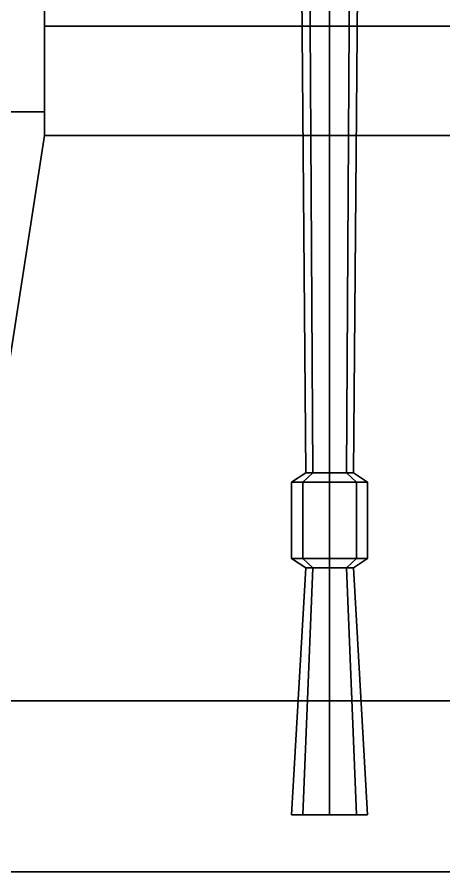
# Model space of a CAD drawing. Header units: millimetres. Extents: x -1.01 to 1.01, y -2.39 to 6.28.
# Drawn here: x -0.329 to 0.12, y -2.21 to -1.31 of the extents above; entities that cross this region are included whole.
import ezdxf

# ---------------------------------------------------------------- set-up
doc = ezdxf.new("R2010")
doc.units = ezdxf.units.MM
doc.layers.add('gun', color=1, linetype='Continuous')

msp = doc.modelspace()

# ---------------------------------------------------------------- linework, layer by layer
for points in [[(0.42, -1.02, 0.47), (0.42, -2.03, 0.47), (-0.42, -2.03, 0.47), (-0.42, -1.02, 0.47)], [(-0.3, -1.41, 1.38), (-0.3, -1.3, 1.64), (-0.42, -1.3, 1.64), (-0.42, -1.41, 1.38)], [(-0.3, -1.43503008423586, 1.368110709987966), (-0.3, -1.32, 1.64), (-0.3, -1.3, 1.64), (-0.3, -1.41, 1.38)], [(0.3, -1.32, 1.64), (0.3, -1.3, 1.64), (-0.3, -1.3, 1.64), (-0.3, -1.32, 1.64)], [(0.3, -1.43503008423586, 1.368110709987966), (0.3, -1.32, 1.64), (-0.3, -1.32, 1.64), (-0.3, -1.43503008423586, 1.368110709987966)], [(-0.42, -2.21, 1), (-0.3, -1.43503008423586, 1.368110709987966), (-0.3, -1.41, 1.38), (-0.4199999999999999, -1.41, 1.38)], [(0.42, -2.21, 1), (0.3, -1.43503008423586, 1.368110709987966), (-0.3, -1.43503008423586, 1.368110709987966), (-0.42, -2.21, 1)], [(0.42, -2.03, 0.47), (0.42, -2.21, 0.7000000000000001), (-0.42, -2.21, 0.7000000000000001), (-0.42, -2.03, 0.47)], [(0.42, -2.21, 0.7000000000000001), (0.42, -2.21, 1), (-0.42, -2.21, 1), (-0.42, -2.21, 0.7000000000000001)]]:
    msp.add_3dface(points)
at = {"layer": 'gun'}
for points in [[(-0.02121320343559642, -1.2, 1.941213203435596), (-0.03, -1.2, 1.92), (-0.025, -1.79, 1.92), (-0.01767766952966369, -1.79, 1.937677669529664)], [(-0.03, -1.2, 1.92), (-0.02121320343559643, -1.2, 1.898786796564403), (-0.01767766952966369, -1.79, 1.902322330470336), (-0.025, -1.79, 1.92)], [(1.836909530733566e-18, -1.2, 1.95), (-0.02121320343559642, -1.2, 1.941213203435596), (-0.01767766952966369, -1.79, 1.937677669529664), (1.530757942277972e-18, -1.79, 1.945)], [(-0.02121320343559643, -1.2, 1.898786796564403), (-5.510728592200698e-18, -1.2, 1.89), (-4.592273826833915e-18, -1.79, 1.895), (-0.01767766952966369, -1.79, 1.902322330470336)], [(0.02121320343559643, -1.2, 1.941213203435596), (1.836909530733566e-18, -1.2, 1.95), (1.530757942277972e-18, -1.79, 1.945), (0.01767766952966369, -1.79, 1.937677669529664)], [(-5.510728592200698e-18, -1.2, 1.89), (0.02121320343559642, -1.2, 1.898786796564403), (0.01767766952966368, -1.79, 1.902322330470336), (-4.592273826833915e-18, -1.79, 1.895)], [(0.03, -1.2, 1.92), (0.02121320343559643, -1.2, 1.941213203435596), (0.01767766952966369, -1.79, 1.937677669529664), (0.025, -1.79, 1.92)], [(0.02121320343559642, -1.2, 1.898786796564403), (0.03, -1.2, 1.92), (0.025, -1.79, 1.92), (0.01767766952966368, -1.79, 1.902322330470336)], [(-0.01767766952966369, -1.79, 1.937677669529664), (-0.025, -1.79, 1.92), (-0.04, -1.8, 1.92), (-0.0282842712474619, -1.8, 1.948284271247462)], [(-0.025, -1.79, 1.92), (-0.01767766952966369, -1.79, 1.902322330470336), (-0.0282842712474619, -1.8, 1.891715728752538), (-0.04, -1.8, 1.92)], [(1.530757942277972e-18, -1.79, 1.945), (-0.01767766952966369, -1.79, 1.937677669529664), (-0.0282842712474619, -1.8, 1.948284271247462), (2.449212707644755e-18, -1.8, 1.96)], [(-0.01767766952966369, -1.79, 1.902322330470336), (-4.592273826833915e-18, -1.79, 1.895), (-7.347638122934263e-18, -1.8, 1.88), (-0.0282842712474619, -1.8, 1.891715728752538)], [(0.01767766952966369, -1.79, 1.937677669529664), (1.530757942277972e-18, -1.79, 1.945), (2.449212707644755e-18, -1.8, 1.96), (0.0282842712474619, -1.8, 1.948284271247462)], [(-4.592273826833915e-18, -1.79, 1.895), (0.01767766952966368, -1.79, 1.902322330470336), (0.02828427124746189, -1.8, 1.891715728752538), (-7.347638122934263e-18, -1.8, 1.88)], [(0.025, -1.79, 1.92), (0.01767766952966369, -1.79, 1.937677669529664), (0.0282842712474619, -1.8, 1.948284271247462), (0.04, -1.8, 1.92)], [(0.01767766952966368, -1.79, 1.902322330470336), (0.025, -1.79, 1.92), (0.04, -1.8, 1.92), (0.02828427124746189, -1.8, 1.891715728752538)], [(-0.0282842712474619, -1.8, 1.948284271247462), (-0.04, -1.8, 1.92), (-0.04, -1.88, 1.92), (-0.0282842712474619, -1.88, 1.948284271247462)], [(-0.04, -1.8, 1.92), (-0.0282842712474619, -1.8, 1.891715728752538), (-0.0282842712474619, -1.88, 1.891715728752538), (-0.04, -1.88, 1.92)], [(2.449212707644755e-18, -1.8, 1.96), (-0.0282842712474619, -1.8, 1.948284271247462), (-0.0282842712474619, -1.88, 1.948284271247462), (2.449212707644755e-18, -1.88, 1.96)], [(-0.0282842712474619, -1.8, 1.891715728752538), (-7.347638122934263e-18, -1.8, 1.88), (-7.347638122934263e-18, -1.88, 1.88), (-0.0282842712474619, -1.88, 1.891715728752538)], [(0.0282842712474619, -1.8, 1.948284271247462), (2.449212707644755e-18, -1.8, 1.96), (2.449212707644755e-18, -1.88, 1.96), (0.0282842712474619, -1.88, 1.948284271247462)], [(-7.347638122934263e-18, -1.8, 1.88), (0.02828427124746189, -1.8, 1.891715728752538), (0.02828427124746189, -1.88, 1.891715728752538), (-7.347638122934263e-18, -1.88, 1.88)], [(0.04, -1.8, 1.92), (0.0282842712474619, -1.8, 1.948284271247462), (0.0282842712474619, -1.88, 1.948284271247462), (0.04, -1.88, 1.92)], [(0.02828427124746189, -1.8, 1.891715728752538), (0.04, -1.8, 1.92), (0.04, -1.88, 1.92), (0.02828427124746189, -1.88, 1.891715728752538)], [(-0.01767766952966369, -1.89, 1.902322330470336), (-0.025, -1.89, 1.92), (-0.04, -1.88, 1.92), (-0.0282842712474619, -1.88, 1.891715728752538)], [(-0.025, -1.89, 1.92), (-0.01767766952966369, -1.89, 1.937677669529664), (-0.0282842712474619, -1.88, 1.948284271247462), (-0.04, -1.88, 1.92)], [(1.530757942277972e-18, -1.89, 1.895), (-0.01767766952966369, -1.89, 1.902322330470336), (-0.0282842712474619, -1.88, 1.891715728752538), (2.449212707644755e-18, -1.88, 1.88)], [(-0.01767766952966369, -1.89, 1.937677669529664), (-4.592273826833915e-18, -1.89, 1.945), (-7.347638122934263e-18, -1.88, 1.96), (-0.0282842712474619, -1.88, 1.948284271247462)], [(0.01767766952966369, -1.89, 1.902322330470336), (1.530757942277972e-18, -1.89, 1.895), (2.449212707644755e-18, -1.88, 1.88), (0.0282842712474619, -1.88, 1.891715728752538)], [(-4.592273826833915e-18, -1.89, 1.945), (0.01767766952966368, -1.89, 1.937677669529664), (0.02828427124746189, -1.88, 1.948284271247462), (-7.347638122934263e-18, -1.88, 1.96)], [(0.025, -1.89, 1.92), (0.01767766952966369, -1.89, 1.902322330470336), (0.0282842712474619, -1.88, 1.891715728752538), (0.04, -1.88, 1.92)], [(0.01767766952966368, -1.89, 1.937677669529664), (0.025, -1.89, 1.92), (0.04, -1.88, 1.92), (0.02828427124746189, -1.88, 1.948284271247462)], [(-0.01767766952966369, -1.89, 1.937677669529664), (-0.025, -1.89, 1.92), (-0.04, -2.15, 1.92), (-0.0282842712474619, -2.15, 1.948284271247462)], [(-0.025, -1.89, 1.92), (-0.01767766952966369, -1.89, 1.902322330470336), (-0.0282842712474619, -2.15, 1.891715728752538), (-0.04, -2.15, 1.92)], [(1.530757942277972e-18, -1.89, 1.945), (-0.01767766952966369, -1.89, 1.937677669529664), (-0.0282842712474619, -2.15, 1.948284271247462), (2.449212707644755e-18, -2.15, 1.96)], [(-0.01767766952966369, -1.89, 1.902322330470336), (-4.592273826833915e-18, -1.89, 1.895), (-7.347638122934263e-18, -2.15, 1.88), (-0.0282842712474619, -2.15, 1.891715728752538)], [(0.01767766952966369, -1.89, 1.937677669529664), (1.530757942277972e-18, -1.89, 1.945), (2.449212707644755e-18, -2.15, 1.96), (0.0282842712474619, -2.15, 1.948284271247462)], [(-4.592273826833915e-18, -1.89, 1.895), (0.01767766952966368, -1.89, 1.902322330470336), (0.02828427124746189, -2.15, 1.891715728752538), (-7.347638122934263e-18, -2.15, 1.88)], [(0.025, -1.89, 1.92), (0.01767766952966369, -1.89, 1.937677669529664), (0.0282842712474619, -2.15, 1.948284271247462), (0.04, -2.15, 1.92)], [(0.01767766952966368, -1.89, 1.902322330470336), (0.025, -1.89, 1.92), (0.04, -2.15, 1.92), (0.02828427124746189, -2.15, 1.891715728752538)], [(0, -2.15, 1.96), (-0.02828427124746201, -2.149999999999999, 1.948284271247462), (-0.04, -2.15, 1.92), (0.0282842712474619, -2.15, 1.948284271247462)], [(0.0282842712474619, -2.15, 1.948284271247462), (-0.04000000000000001, -2.15, 1.92), (-0.0282842712474619, -2.15, 1.891715728752538), (0.04, -2.15, 1.92)], [(0.04, -2.15, 1.92), (-0.0282842712474619, -2.15, 1.891715728752538), (-6.938893903907228e-18, -2.15, 1.88), (0.02828427124746189, -2.15, 1.891715728752538)]]:
    msp.add_3dface(points, dxfattribs=at)

doc.saveas('drawing.dxf')
